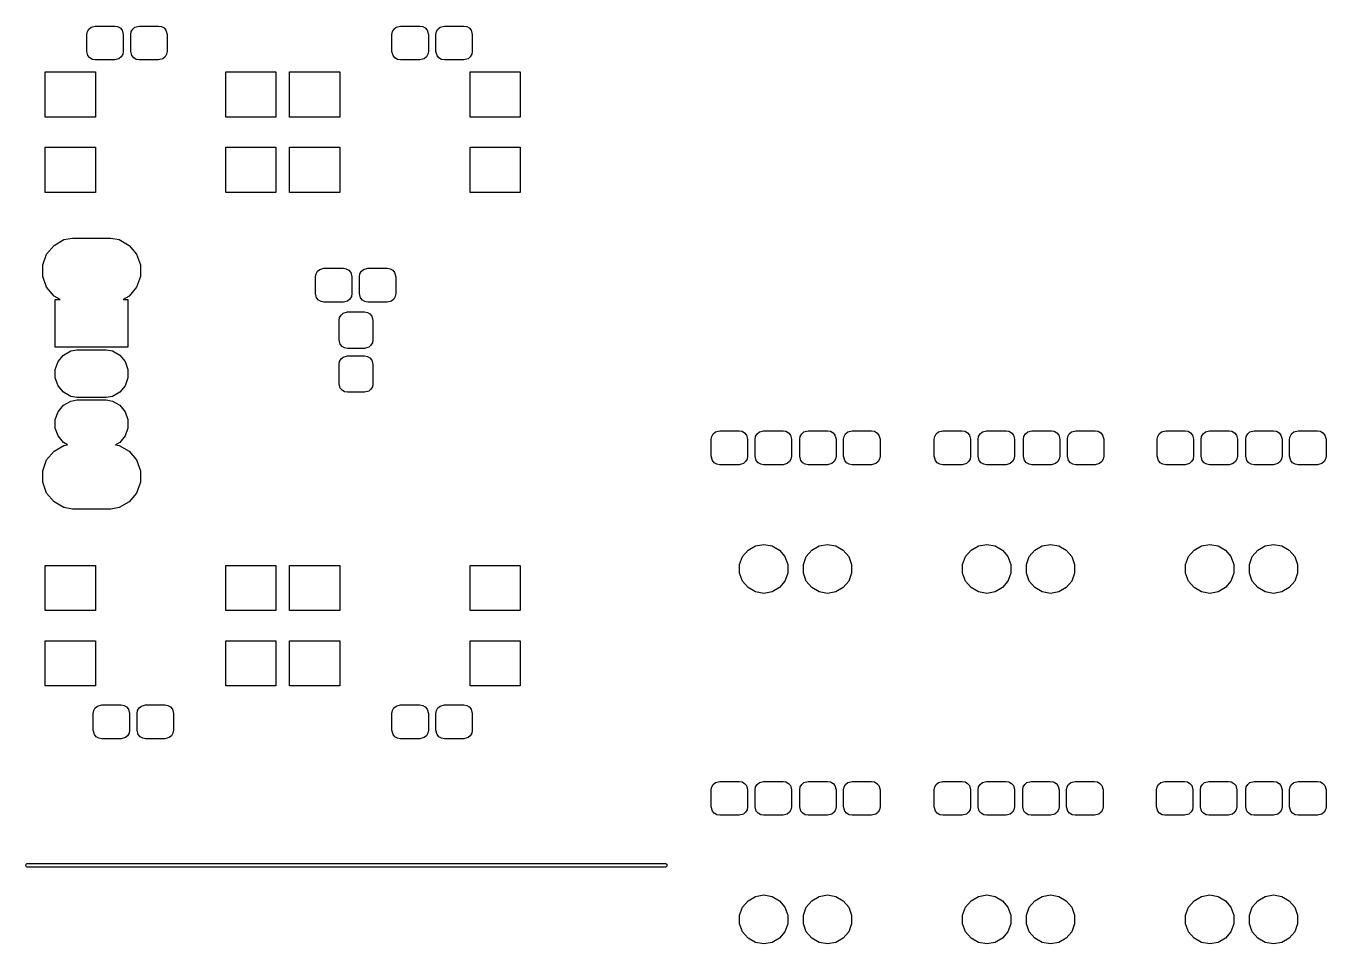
# Model space of a CAD drawing. Extents: x 39 to 162, y -139 to -60.
# Drawn here: x 39.3 to 91.1, y -136.5 to -99.9 of the extents above; entities that cross this region are included whole.
import ezdxf

# ---------------------------------------------------------------- set-up
doc = ezdxf.new("R2010")
doc.units = 0
doc.header["$MEASUREMENT"] = 0
doc.layers.add('BLACK', color=7, linetype='CONTINUOUS')

msp = doc.modelspace()

# ---------------------------------------------------------------- linework, layer by layer
at = {"layer": 'BLACK', "linetype": 'CONTINUOUS'}
for p, q in [((41.8, -100.03), (41.8897, -99.9542)), ((41.8897, -99.9542), (42.0585, -99.909)), ((42.0585, -99.909), (42.8335, -99.909)), ((42.8335, -99.909), (42.9489, -99.9294)), ((42.9489, -99.9294), (43.0504, -99.988)), ((43.0504, -99.988), (43.1258, -100.078)), ((43.55, -100.03), (43.6397, -99.9542)), ((43.6397, -99.9542), (43.8085, -99.909)), ((43.8085, -99.909), (44.5835, -99.909)), ((44.5835, -99.909), (44.6989, -99.9294)), ((44.6989, -99.9294), (44.8004, -99.988)), ((44.8004, -99.988), (44.8758, -100.078)), ((53.964, -100.03), (54.0538, -99.9542)), ((54.0538, -99.9542), (54.2225, -99.909)), ((54.2225, -99.909), (54.9975, -99.909)), ((54.9975, -99.909), (55.1129, -99.9294)), ((55.1129, -99.9294), (55.2144, -99.988)), ((55.2144, -99.988), (55.2898, -100.078)), ((55.714, -100.03), (55.8038, -99.9542)), ((55.8038, -99.9542), (55.9725, -99.909)), ((55.9725, -99.909), (56.7475, -99.909)), ((56.7475, -99.909), (56.8629, -99.9294)), ((56.8629, -99.9294), (56.9644, -99.988)), ((56.9644, -99.988), (57.0398, -100.078)), ((41.721, -100.246), (41.7414, -100.131)), ((41.721, -100.921), (41.721, -100.246)), ((41.7414, -100.131), (41.8, -100.03)), ((43.1258, -100.078), (43.171, -100.246)), ((43.171, -100.246), (43.171, -100.921)), ((43.471, -100.246), (43.4914, -100.131)), ((43.471, -100.921), (43.471, -100.246)), ((43.4914, -100.131), (43.55, -100.03)), ((44.8758, -100.078), (44.921, -100.246)), ((44.921, -100.246), (44.921, -100.921)), ((53.885, -100.246), (53.9054, -100.131)), ((53.885, -100.921), (53.885, -100.246)), ((53.9054, -100.131), (53.964, -100.03)), ((55.2898, -100.078), (55.335, -100.246)), ((55.335, -100.246), (55.335, -100.921)), ((55.635, -100.246), (55.6554, -100.131)), ((55.635, -100.921), (55.635, -100.246)), ((55.6554, -100.131), (55.714, -100.03)), ((57.0398, -100.078), (57.085, -100.246)), ((57.085, -100.246), (57.085, -100.921)), ((41.7662, -101.09), (41.721, -100.921)), ((43.1506, -101.037), (43.092, -101.138)), ((43.171, -100.921), (43.1506, -101.037)), ((43.5162, -101.09), (43.471, -100.921)), ((44.9006, -101.037), (44.842, -101.138)), ((44.921, -100.921), (44.9006, -101.037)), ((53.9302, -101.09), (53.885, -100.921)), ((55.3146, -101.037), (55.256, -101.138)), ((55.335, -100.921), (55.3146, -101.037)), ((55.6802, -101.09), (55.635, -100.921)), ((57.0646, -101.037), (57.006, -101.138)), ((57.085, -100.921), (57.0646, -101.037)), ((41.8416, -101.18), (41.7662, -101.09)), ((41.9431, -101.239), (41.8416, -101.18)), ((42.0585, -101.259), (41.9431, -101.239)), ((42.8335, -101.259), (42.0585, -101.259)), ((43.0022, -101.214), (42.8335, -101.259)), ((43.092, -101.138), (43.0022, -101.214)), ((43.5916, -101.18), (43.5162, -101.09)), ((43.6931, -101.239), (43.5916, -101.18)), ((43.8085, -101.259), (43.6931, -101.239)), ((44.5835, -101.259), (43.8085, -101.259)), ((44.7522, -101.214), (44.5835, -101.259)), ((44.842, -101.138), (44.7522, -101.214)), ((54.0056, -101.18), (53.9302, -101.09)), ((54.1071, -101.239), (54.0056, -101.18)), ((54.2225, -101.259), (54.1071, -101.239)), ((54.9975, -101.259), (54.2225, -101.259)), ((55.1662, -101.214), (54.9975, -101.259)), ((55.256, -101.138), (55.1662, -101.214)), ((55.7556, -101.18), (55.6802, -101.09)), ((55.8571, -101.239), (55.7556, -101.18)), ((55.9725, -101.259), (55.8571, -101.239)), ((56.7475, -101.259), (55.9725, -101.259)), ((56.9162, -101.214), (56.7475, -101.259)), ((57.006, -101.138), (56.9162, -101.214)), ((40.06, -103.54), (40.06, -101.74)), ((40.06, -101.74), (42.06, -101.74)), ((42.06, -101.74), (42.06, -103.54)), ((47.26, -103.54), (47.26, -101.74)), ((47.26, -101.74), (49.26, -101.74)), ((49.26, -101.74), (49.26, -103.54)), ((49.8, -103.54), (49.8, -101.74)), ((49.8, -101.74), (51.8, -101.74)), ((51.8, -101.74), (51.8, -103.54)), ((57, -103.54), (57, -101.74)), ((57, -101.74), (59, -101.74)), ((59, -101.74), (59, -103.54)), ((42.06, -103.54), (40.06, -103.54)), ((49.26, -103.54), (47.26, -103.54)), ((51.8, -103.54), (49.8, -103.54)), ((59, -103.54), (57, -103.54)), ((40.06, -106.54), (40.06, -104.74)), ((40.06, -104.74), (42.06, -104.74)), ((42.06, -104.74), (42.06, -106.54)), ((47.26, -106.54), (47.26, -104.74)), ((47.26, -104.74), (49.26, -104.74)), ((49.26, -104.74), (49.26, -106.54)), ((49.8, -106.54), (49.8, -104.74)), ((49.8, -104.74), (51.8, -104.74)), ((51.8, -104.74), (51.8, -106.54)), ((57, -106.54), (57, -104.74)), ((57, -104.74), (59, -104.74)), ((59, -104.74), (59, -106.54)), ((42.06, -106.54), (40.06, -106.54)), ((49.26, -106.54), (47.26, -106.54)), ((51.8, -106.54), (49.8, -106.54)), ((59, -106.54), (57, -106.54)), ((40.1168, -109), (40.4115, -108.649)), ((40.4115, -108.649), (40.8085, -108.42)), ((40.8085, -108.42), (41.1463, -108.36)), ((41.1463, -108.36), (42.6737, -108.36)), ((42.6737, -108.36), (43.0115, -108.42)), ((43.0115, -108.42), (43.4085, -108.649)), ((43.4085, -108.649), (43.7032, -109)), ((39.96, -109.431), (40.1168, -109)), ((43.7032, -109), (43.86, -109.431)), ((39.96, -109.889), (39.96, -109.431)), ((43.86, -109.431), (43.86, -109.889)), ((50.837, -109.898), (50.8574, -109.783)), ((50.8574, -109.783), (50.916, -109.682)), ((50.916, -109.682), (51.0057, -109.606)), ((51.0057, -109.606), (51.1745, -109.561)), ((51.1745, -109.561), (51.9495, -109.561)), ((51.9495, -109.561), (52.0649, -109.581)), ((52.0649, -109.581), (52.1664, -109.64)), ((52.1664, -109.64), (52.2418, -109.73)), ((52.2418, -109.73), (52.287, -109.898)), ((52.587, -109.898), (52.6074, -109.783)), ((52.6074, -109.783), (52.666, -109.682)), ((52.666, -109.682), (52.7557, -109.606)), ((52.7557, -109.606), (52.9245, -109.561)), ((52.9245, -109.561), (53.6995, -109.561)), ((53.6995, -109.561), (53.8149, -109.581)), ((53.8149, -109.581), (53.9164, -109.64)), ((53.9164, -109.64), (53.9918, -109.73)), ((53.9918, -109.73), (54.037, -109.898)), ((40.1168, -110.32), (39.96, -109.889)), ((40.4115, -110.671), (40.1168, -110.32)), ((43.7032, -110.32), (43.4085, -110.671)), ((43.86, -109.889), (43.7032, -110.32)), ((50.837, -110.573), (50.837, -109.898)), ((52.287, -109.898), (52.287, -110.573)), ((52.587, -110.573), (52.587, -109.898)), ((54.037, -109.898), (54.037, -110.573)), ((40.6519, -110.81), (40.4115, -110.671)), ((40.46, -112.71), (40.46, -110.81)), ((40.46, -110.81), (40.6519, -110.81)), ((43.4085, -110.671), (43.1681, -110.81)), ((43.1681, -110.81), (43.36, -110.81)), ((43.36, -110.81), (43.36, -112.71)), ((50.8822, -110.742), (50.837, -110.573)), ((50.9576, -110.832), (50.8822, -110.742)), ((51.0591, -110.891), (50.9576, -110.832)), ((51.1745, -110.911), (51.0591, -110.891)), ((52.1182, -110.866), (51.9495, -110.911)), ((52.208, -110.79), (52.1182, -110.866)), ((52.2666, -110.689), (52.208, -110.79)), ((52.287, -110.573), (52.2666, -110.689)), ((52.6322, -110.742), (52.587, -110.573)), ((52.7076, -110.832), (52.6322, -110.742)), ((52.8091, -110.891), (52.7076, -110.832)), ((52.9245, -110.911), (52.8091, -110.891)), ((53.8682, -110.866), (53.6995, -110.911)), ((53.958, -110.79), (53.8682, -110.866)), ((54.0166, -110.689), (53.958, -110.79)), ((54.037, -110.573), (54.0166, -110.689)), ((51.9495, -110.911), (51.1745, -110.911)), ((51.7964, -111.525), (51.855, -111.424)), ((51.855, -111.424), (51.9447, -111.348)), ((51.9447, -111.348), (52.1135, -111.303)), ((52.1135, -111.303), (52.7885, -111.303)), ((52.7885, -111.303), (52.9039, -111.323)), ((52.9039, -111.323), (53.0054, -111.382)), ((53.6995, -110.911), (52.9245, -110.911)), ((53.0054, -111.382), (53.0808, -111.472)), ((51.776, -111.64), (51.7964, -111.525)), ((51.776, -112.415), (51.776, -111.64)), ((53.0808, -111.472), (53.126, -111.64)), ((53.126, -111.64), (53.126, -112.415)), ((51.8212, -112.584), (51.776, -112.415)), ((53.126, -112.415), (53.1056, -112.531)), ((43.36, -112.71), (40.46, -112.71)), ((40.7899, -113.021), (41.0801, -112.854)), ((41.0801, -112.854), (41.3269, -112.81)), ((41.3269, -112.81), (42.4931, -112.81)), ((42.4931, -112.81), (42.7399, -112.854)), ((42.7399, -112.854), (43.0301, -113.021)), ((51.8966, -112.674), (51.8212, -112.584)), ((51.9981, -112.733), (51.8966, -112.674)), ((52.1135, -112.753), (51.9981, -112.733)), ((52.7885, -112.753), (52.1135, -112.753)), ((52.9572, -112.708), (52.7885, -112.753)), ((53.047, -112.632), (52.9572, -112.708)), ((53.1056, -112.531), (53.047, -112.632)), ((40.46, -113.592), (40.5746, -113.278)), ((40.5746, -113.278), (40.7899, -113.021)), ((43.0301, -113.021), (43.2454, -113.278)), ((43.2454, -113.278), (43.36, -113.592)), ((51.776, -113.39), (51.7964, -113.275)), ((51.776, -114.165), (51.776, -113.39)), ((51.7964, -113.275), (51.855, -113.174)), ((51.855, -113.174), (51.9447, -113.098)), ((51.9447, -113.098), (52.1135, -113.053)), ((52.1135, -113.053), (52.7885, -113.053)), ((52.7885, -113.053), (52.9039, -113.073)), ((52.9039, -113.073), (53.0054, -113.132)), ((53.0054, -113.132), (53.0808, -113.222)), ((53.0808, -113.222), (53.126, -113.39)), ((53.126, -113.39), (53.126, -114.165)), ((40.46, -113.928), (40.46, -113.592)), ((40.5746, -114.242), (40.46, -113.928)), ((43.36, -113.928), (43.2454, -114.242)), ((43.36, -113.592), (43.36, -113.928)), ((40.7899, -114.499), (40.5746, -114.242)), ((41.0801, -114.666), (40.7899, -114.499)), ((43.0301, -114.499), (42.7399, -114.666)), ((43.2454, -114.242), (43.0301, -114.499)), ((51.8212, -114.334), (51.776, -114.165)), ((51.8966, -114.424), (51.8212, -114.334)), ((51.9981, -114.483), (51.8966, -114.424)), ((52.1135, -114.503), (51.9981, -114.483)), ((52.7885, -114.503), (52.1135, -114.503)), ((52.9572, -114.458), (52.7885, -114.503)), ((53.047, -114.382), (52.9572, -114.458)), ((53.1056, -114.281), (53.047, -114.382)), ((53.126, -114.165), (53.1056, -114.281)), ((40.5746, -115.278), (40.7899, -115.021)), ((40.7899, -115.021), (41.0801, -114.854)), ((41.3269, -114.71), (41.0801, -114.666)), ((41.0801, -114.854), (41.3269, -114.81)), ((42.4931, -114.71), (41.3269, -114.71)), ((41.3269, -114.81), (42.4931, -114.81)), ((42.7399, -114.666), (42.4931, -114.71)), ((42.4931, -114.81), (42.7399, -114.854)), ((42.7399, -114.854), (43.0301, -115.021)), ((43.0301, -115.021), (43.2454, -115.278)), ((40.46, -115.592), (40.5746, -115.278)), ((43.2454, -115.278), (43.36, -115.592)), ((40.46, -115.928), (40.46, -115.592)), ((40.5746, -116.242), (40.46, -115.928)), ((43.36, -115.928), (43.2454, -116.242)), ((43.36, -115.592), (43.36, -115.928)), ((66.692, -116.159), (66.7818, -116.083)), ((66.7818, -116.083), (66.9505, -116.038)), ((66.9505, -116.038), (67.7255, -116.038)), ((67.7255, -116.038), (67.8409, -116.058)), ((67.8409, -116.058), (67.9424, -116.117)), ((68.442, -116.159), (68.5318, -116.083)), ((68.5318, -116.083), (68.7005, -116.038)), ((68.7005, -116.038), (69.4755, -116.038)), ((69.4755, -116.038), (69.5909, -116.058)), ((69.5909, -116.058), (69.6924, -116.117)), ((70.22, -116.159), (70.3097, -116.083)), ((70.3097, -116.083), (70.4785, -116.038)), ((70.4785, -116.038), (71.2535, -116.038)), ((71.2535, -116.038), (71.3689, -116.058)), ((71.3689, -116.058), (71.4704, -116.117)), ((71.97, -116.159), (72.0597, -116.083)), ((72.0597, -116.083), (72.2285, -116.038)), ((72.2285, -116.038), (73.0035, -116.038)), ((73.0035, -116.038), (73.1189, -116.058)), ((73.1189, -116.058), (73.2204, -116.117)), ((75.582, -116.159), (75.6718, -116.083)), ((75.6718, -116.083), (75.8405, -116.038)), ((75.8405, -116.038), (76.6155, -116.038)), ((76.6155, -116.038), (76.7309, -116.058)), ((76.7309, -116.058), (76.8324, -116.117)), ((77.332, -116.159), (77.4218, -116.083)), ((77.4218, -116.083), (77.5905, -116.038)), ((77.5905, -116.038), (78.3655, -116.038)), ((78.3655, -116.038), (78.4809, -116.058)), ((78.4809, -116.058), (78.5824, -116.117)), ((79.138, -116.159), (79.2278, -116.083)), ((79.2278, -116.083), (79.3965, -116.038)), ((79.3965, -116.038), (80.1715, -116.038)), ((80.1715, -116.038), (80.2869, -116.058)), ((80.2869, -116.058), (80.3884, -116.117)), ((80.888, -116.159), (80.9778, -116.083)), ((80.9778, -116.083), (81.1465, -116.038)), ((81.1465, -116.038), (81.9215, -116.038)), ((81.9215, -116.038), (82.0369, -116.058)), ((82.0369, -116.058), (82.1384, -116.117)), ((84.472, -116.159), (84.5617, -116.083)), ((84.5617, -116.083), (84.7305, -116.038)), ((84.7305, -116.038), (85.5055, -116.038)), ((85.5055, -116.038), (85.6209, -116.058)), ((85.6209, -116.058), (85.7224, -116.117)), ((86.222, -116.159), (86.3117, -116.083)), ((86.3117, -116.083), (86.4805, -116.038)), ((86.4805, -116.038), (87.2555, -116.038)), ((87.2555, -116.038), (87.3709, -116.058)), ((87.3709, -116.058), (87.4724, -116.117)), ((88, -116.159), (88.0897, -116.083)), ((88.0897, -116.083), (88.2585, -116.038)), ((88.2585, -116.038), (89.0335, -116.038)), ((89.0335, -116.038), (89.1489, -116.058)), ((89.1489, -116.058), (89.2504, -116.117)), ((89.75, -116.159), (89.8397, -116.083)), ((89.8397, -116.083), (90.0085, -116.038)), ((90.0085, -116.038), (90.7835, -116.038)), ((90.7835, -116.038), (90.8989, -116.058)), ((90.8989, -116.058), (91.0004, -116.117)), ((40.7899, -116.499), (40.5746, -116.242)), ((40.9543, -116.594), (40.7899, -116.499)), ((40.8085, -116.62), (40.9543, -116.594)), ((43.0301, -116.499), (42.8657, -116.594)), ((42.8657, -116.594), (43.0115, -116.62)), ((43.2454, -116.242), (43.0301, -116.499)), ((66.613, -116.375), (66.6334, -116.26)), ((66.613, -117.05), (66.613, -116.375)), ((66.6334, -116.26), (66.692, -116.159)), ((67.9424, -116.117), (68.0178, -116.207)), ((68.0178, -116.207), (68.063, -116.375)), ((68.063, -116.375), (68.063, -117.05)), ((68.363, -116.375), (68.3834, -116.26)), ((68.363, -117.05), (68.363, -116.375)), ((68.3834, -116.26), (68.442, -116.159)), ((69.6924, -116.117), (69.7678, -116.207)), ((69.7678, -116.207), (69.813, -116.375)), ((69.813, -116.375), (69.813, -117.05)), ((70.141, -116.375), (70.1614, -116.26)), ((70.141, -117.05), (70.141, -116.375)), ((70.1614, -116.26), (70.22, -116.159)), ((71.4704, -116.117), (71.5458, -116.207)), ((71.5458, -116.207), (71.591, -116.375)), ((71.591, -116.375), (71.591, -117.05)), ((71.891, -116.375), (71.9114, -116.26)), ((71.891, -117.05), (71.891, -116.375)), ((71.9114, -116.26), (71.97, -116.159)), ((73.2204, -116.117), (73.2958, -116.207)), ((73.2958, -116.207), (73.341, -116.375)), ((73.341, -116.375), (73.341, -117.05)), ((75.503, -116.375), (75.5234, -116.26)), ((75.503, -117.05), (75.503, -116.375)), ((75.5234, -116.26), (75.582, -116.159)), ((76.8324, -116.117), (76.9078, -116.207)), ((76.9078, -116.207), (76.953, -116.375)), ((76.953, -116.375), (76.953, -117.05)), ((77.253, -116.375), (77.2734, -116.26)), ((77.253, -117.05), (77.253, -116.375)), ((77.2734, -116.26), (77.332, -116.159)), ((78.5824, -116.117), (78.6578, -116.207)), ((78.6578, -116.207), (78.703, -116.375)), ((78.703, -116.375), (78.703, -117.05)), ((79.059, -116.375), (79.0794, -116.26)), ((79.059, -117.05), (79.059, -116.375)), ((79.0794, -116.26), (79.138, -116.159)), ((80.3884, -116.117), (80.4638, -116.207)), ((80.4638, -116.207), (80.509, -116.375)), ((80.509, -116.375), (80.509, -117.05)), ((80.809, -116.375), (80.8294, -116.26)), ((80.809, -117.05), (80.809, -116.375)), ((80.8294, -116.26), (80.888, -116.159)), ((82.1384, -116.117), (82.2138, -116.207)), ((82.2138, -116.207), (82.259, -116.375)), ((82.259, -116.375), (82.259, -117.05)), ((84.393, -116.375), (84.4134, -116.26)), ((84.393, -117.05), (84.393, -116.375)), ((84.4134, -116.26), (84.472, -116.159)), ((85.7224, -116.117), (85.7978, -116.207)), ((85.7978, -116.207), (85.843, -116.375)), ((85.843, -116.375), (85.843, -117.05)), ((86.143, -116.375), (86.1634, -116.26)), ((86.143, -117.05), (86.143, -116.375)), ((86.1634, -116.26), (86.222, -116.159)), ((87.4724, -116.117), (87.5478, -116.207)), ((87.5478, -116.207), (87.593, -116.375)), ((87.593, -116.375), (87.593, -117.05)), ((87.921, -116.375), (87.9414, -116.26)), ((87.921, -117.05), (87.921, -116.375)), ((87.9414, -116.26), (88, -116.159)), ((89.2504, -116.117), (89.3258, -116.207)), ((89.3258, -116.207), (89.371, -116.375)), ((89.371, -116.375), (89.371, -117.05)), ((89.671, -116.375), (89.6914, -116.26)), ((89.671, -117.05), (89.671, -116.375)), ((89.6914, -116.26), (89.75, -116.159)), ((91.0004, -116.117), (91.0758, -116.207)), ((91.0758, -116.207), (91.121, -116.375)), ((91.121, -116.375), (91.121, -117.05)), ((40.1168, -117.2), (40.4115, -116.849)), ((40.4115, -116.849), (40.8085, -116.62)), ((43.0115, -116.62), (43.4085, -116.849)), ((43.4085, -116.849), (43.7032, -117.2)), ((66.6582, -117.219), (66.613, -117.05)), ((68.063, -117.05), (68.0426, -117.166)), ((68.4082, -117.219), (68.363, -117.05)), ((69.813, -117.05), (69.7926, -117.166)), ((70.1862, -117.219), (70.141, -117.05)), ((71.591, -117.05), (71.5706, -117.166)), ((71.9362, -117.219), (71.891, -117.05)), ((73.341, -117.05), (73.3206, -117.166)), ((75.5482, -117.219), (75.503, -117.05)), ((76.953, -117.05), (76.9326, -117.166)), ((77.2982, -117.219), (77.253, -117.05)), ((78.703, -117.05), (78.6826, -117.166)), ((79.1042, -117.219), (79.059, -117.05)), ((80.509, -117.05), (80.4886, -117.166)), ((80.8542, -117.219), (80.809, -117.05)), ((82.259, -117.05), (82.2386, -117.166)), ((84.4382, -117.219), (84.393, -117.05)), ((85.843, -117.05), (85.8226, -117.166)), ((86.1882, -117.219), (86.143, -117.05)), ((87.593, -117.05), (87.5726, -117.166)), ((87.9662, -117.219), (87.921, -117.05)), ((89.371, -117.05), (89.3506, -117.166)), ((89.7162, -117.219), (89.671, -117.05)), ((91.121, -117.05), (91.1006, -117.166)), ((39.96, -117.631), (40.1168, -117.2)), ((39.96, -118.089), (39.96, -117.631)), ((43.7032, -117.2), (43.86, -117.631)), ((43.86, -117.631), (43.86, -118.089)), ((66.7336, -117.309), (66.6582, -117.219)), ((66.8351, -117.368), (66.7336, -117.309)), ((66.9505, -117.388), (66.8351, -117.368)), ((67.7255, -117.388), (66.9505, -117.388)), ((67.8942, -117.343), (67.7255, -117.388)), ((67.984, -117.267), (67.8942, -117.343)), ((68.0426, -117.166), (67.984, -117.267)), ((68.4836, -117.309), (68.4082, -117.219)), ((68.5851, -117.368), (68.4836, -117.309)), ((68.7005, -117.388), (68.5851, -117.368)), ((69.4755, -117.388), (68.7005, -117.388)), ((69.6442, -117.343), (69.4755, -117.388)), ((69.734, -117.267), (69.6442, -117.343)), ((69.7926, -117.166), (69.734, -117.267)), ((70.2616, -117.309), (70.1862, -117.219)), ((70.3631, -117.368), (70.2616, -117.309)), ((70.4785, -117.388), (70.3631, -117.368)), ((71.2535, -117.388), (70.4785, -117.388)), ((71.4222, -117.343), (71.2535, -117.388)), ((71.512, -117.267), (71.4222, -117.343)), ((71.5706, -117.166), (71.512, -117.267)), ((72.0116, -117.309), (71.9362, -117.219)), ((72.1131, -117.368), (72.0116, -117.309)), ((72.2285, -117.388), (72.1131, -117.368)), ((73.0035, -117.388), (72.2285, -117.388)), ((73.1722, -117.343), (73.0035, -117.388)), ((73.262, -117.267), (73.1722, -117.343)), ((73.3206, -117.166), (73.262, -117.267)), ((75.6236, -117.309), (75.5482, -117.219)), ((75.7251, -117.368), (75.6236, -117.309)), ((75.8405, -117.388), (75.7251, -117.368)), ((76.6155, -117.388), (75.8405, -117.388)), ((76.7843, -117.343), (76.6155, -117.388)), ((76.874, -117.267), (76.7843, -117.343)), ((76.9326, -117.166), (76.874, -117.267)), ((77.3736, -117.309), (77.2982, -117.219)), ((77.4751, -117.368), (77.3736, -117.309)), ((77.5905, -117.388), (77.4751, -117.368)), ((78.3655, -117.388), (77.5905, -117.388)), ((78.5343, -117.343), (78.3655, -117.388)), ((78.624, -117.267), (78.5343, -117.343)), ((78.6826, -117.166), (78.624, -117.267)), ((79.1796, -117.309), (79.1042, -117.219)), ((79.2811, -117.368), (79.1796, -117.309)), ((79.3965, -117.388), (79.2811, -117.368)), ((80.1715, -117.388), (79.3965, -117.388)), ((80.3402, -117.343), (80.1715, -117.388)), ((80.43, -117.267), (80.3402, -117.343)), ((80.4886, -117.166), (80.43, -117.267)), ((80.9296, -117.309), (80.8542, -117.219)), ((81.0311, -117.368), (80.9296, -117.309)), ((81.1465, -117.388), (81.0311, -117.368)), ((81.9215, -117.388), (81.1465, -117.388)), ((82.0902, -117.343), (81.9215, -117.388)), ((82.18, -117.267), (82.0902, -117.343)), ((82.2386, -117.166), (82.18, -117.267)), ((84.5136, -117.309), (84.4382, -117.219)), ((84.6151, -117.368), (84.5136, -117.309)), ((84.7305, -117.388), (84.6151, -117.368)), ((85.5055, -117.388), (84.7305, -117.388)), ((85.6743, -117.343), (85.5055, -117.388)), ((85.764, -117.267), (85.6743, -117.343)), ((85.8226, -117.166), (85.764, -117.267)), ((86.2636, -117.309), (86.1882, -117.219)), ((86.3651, -117.368), (86.2636, -117.309)), ((86.4805, -117.388), (86.3651, -117.368)), ((87.2555, -117.388), (86.4805, -117.388)), ((87.4243, -117.343), (87.2555, -117.388)), ((87.514, -117.267), (87.4243, -117.343)), ((87.5726, -117.166), (87.514, -117.267)), ((88.0416, -117.309), (87.9662, -117.219)), ((88.1431, -117.368), (88.0416, -117.309)), ((88.2585, -117.388), (88.1431, -117.368)), ((89.0335, -117.388), (88.2585, -117.388)), ((89.2022, -117.343), (89.0335, -117.388)), ((89.292, -117.267), (89.2022, -117.343)), ((89.3506, -117.166), (89.292, -117.267)), ((89.7916, -117.309), (89.7162, -117.219)), ((89.8931, -117.368), (89.7916, -117.309)), ((90.0085, -117.388), (89.8931, -117.368)), ((90.7835, -117.388), (90.0085, -117.388)), ((90.9522, -117.343), (90.7835, -117.388)), ((91.042, -117.267), (90.9522, -117.343)), ((91.1006, -117.166), (91.042, -117.267)), ((40.1168, -118.52), (39.96, -118.089)), ((43.86, -118.089), (43.7032, -118.52)), ((40.4115, -118.871), (40.1168, -118.52)), ((43.7032, -118.52), (43.4085, -118.871)), ((40.8085, -119.1), (40.4115, -118.871)), ((41.1463, -119.16), (40.8085, -119.1)), ((42.6737, -119.16), (41.1463, -119.16)), ((43.0115, -119.1), (42.6737, -119.16)), ((43.4085, -118.871), (43.0115, -119.1)), ((68.0791, -120.791), (68.3729, -120.621)), ((68.3729, -120.621), (68.707, -120.562)), ((68.707, -120.562), (69.0411, -120.621)), ((69.0411, -120.621), (69.3349, -120.791)), ((70.6191, -120.791), (70.9129, -120.621)), ((70.9129, -120.621), (71.247, -120.562)), ((71.247, -120.562), (71.5811, -120.621)), ((71.5811, -120.621), (71.8749, -120.791)), ((76.9691, -120.791), (77.2629, -120.621)), ((77.2629, -120.621), (77.597, -120.562)), ((77.597, -120.562), (77.9311, -120.621)), ((77.9311, -120.621), (78.2249, -120.791)), ((79.5091, -120.791), (79.8029, -120.621)), ((79.8029, -120.621), (80.137, -120.562)), ((80.137, -120.562), (80.4711, -120.621)), ((80.4711, -120.621), (80.7649, -120.791)), ((85.8591, -120.791), (86.1529, -120.621)), ((86.1529, -120.621), (86.487, -120.562)), ((86.487, -120.562), (86.8211, -120.621)), ((86.8211, -120.621), (87.1149, -120.791)), ((88.3991, -120.791), (88.6929, -120.621)), ((88.6929, -120.621), (89.027, -120.562)), ((89.027, -120.562), (89.3611, -120.621)), ((89.3611, -120.621), (89.6549, -120.791)), ((67.745, -121.369), (67.861, -121.051)), ((67.861, -121.051), (68.0791, -120.791)), ((69.3349, -120.791), (69.553, -121.051)), ((69.553, -121.051), (69.669, -121.369)), ((70.285, -121.369), (70.401, -121.051)), ((70.401, -121.051), (70.6191, -120.791)), ((71.8749, -120.791), (72.093, -121.051)), ((72.093, -121.051), (72.209, -121.369)), ((76.635, -121.369), (76.751, -121.051)), ((76.751, -121.051), (76.9691, -120.791)), ((78.2249, -120.791), (78.443, -121.051)), ((78.443, -121.051), (78.559, -121.369)), ((79.175, -121.369), (79.291, -121.051)), ((79.291, -121.051), (79.5091, -120.791)), ((80.7649, -120.791), (80.983, -121.051)), ((80.983, -121.051), (81.099, -121.369)), ((85.525, -121.369), (85.641, -121.051)), ((85.641, -121.051), (85.8591, -120.791)), ((87.1149, -120.791), (87.333, -121.051)), ((87.333, -121.051), (87.449, -121.369)), ((88.065, -121.369), (88.181, -121.051)), ((88.181, -121.051), (88.3991, -120.791)), ((89.6549, -120.791), (89.873, -121.051)), ((89.873, -121.051), (89.989, -121.369)), ((40.06, -123.201), (40.06, -121.401)), ((40.06, -121.401), (42.06, -121.401)), ((42.06, -121.401), (42.06, -123.201)), ((47.26, -123.201), (47.26, -121.401)), ((47.26, -121.401), (49.26, -121.401)), ((49.26, -121.401), (49.26, -123.201)), ((49.8, -123.201), (49.8, -121.401)), ((49.8, -121.401), (51.8, -121.401)), ((51.8, -121.401), (51.8, -123.201)), ((57, -123.201), (57, -121.401)), ((57, -121.401), (59, -121.401)), ((59, -121.401), (59, -123.201)), ((67.745, -121.709), (67.745, -121.369)), ((67.861, -122.027), (67.745, -121.709)), ((69.669, -121.709), (69.553, -122.027)), ((69.669, -121.369), (69.669, -121.709)), ((70.285, -121.709), (70.285, -121.369)), ((70.401, -122.027), (70.285, -121.709)), ((72.209, -121.709), (72.093, -122.027)), ((72.209, -121.369), (72.209, -121.709)), ((76.635, -121.709), (76.635, -121.369)), ((76.751, -122.027), (76.635, -121.709)), ((78.559, -121.709), (78.443, -122.027)), ((78.559, -121.369), (78.559, -121.709)), ((79.175, -121.709), (79.175, -121.369)), ((79.291, -122.027), (79.175, -121.709)), ((81.099, -121.709), (80.983, -122.027)), ((81.099, -121.369), (81.099, -121.709)), ((85.525, -121.709), (85.525, -121.369)), ((85.641, -122.027), (85.525, -121.709)), ((87.449, -121.709), (87.333, -122.027)), ((87.449, -121.369), (87.449, -121.709)), ((88.065, -121.709), (88.065, -121.369)), ((88.181, -122.027), (88.065, -121.709)), ((89.989, -121.709), (89.873, -122.027)), ((89.989, -121.369), (89.989, -121.709)), ((68.0791, -122.287), (67.861, -122.027)), ((68.3729, -122.457), (68.0791, -122.287)), ((69.3349, -122.287), (69.0411, -122.457)), ((69.553, -122.027), (69.3349, -122.287)), ((70.6191, -122.287), (70.401, -122.027)), ((70.9129, -122.457), (70.6191, -122.287)), ((71.8749, -122.287), (71.5811, -122.457)), ((72.093, -122.027), (71.8749, -122.287)), ((76.9691, -122.287), (76.751, -122.027)), ((77.2629, -122.457), (76.9691, -122.287)), ((78.2249, -122.287), (77.9311, -122.457)), ((78.443, -122.027), (78.2249, -122.287)), ((79.5091, -122.287), (79.291, -122.027)), ((79.8029, -122.457), (79.5091, -122.287)), ((80.7649, -122.287), (80.4711, -122.457)), ((80.983, -122.027), (80.7649, -122.287)), ((85.8591, -122.287), (85.641, -122.027)), ((86.1529, -122.457), (85.8591, -122.287)), ((87.1149, -122.287), (86.8211, -122.457)), ((87.333, -122.027), (87.1149, -122.287)), ((88.3991, -122.287), (88.181, -122.027)), ((88.6929, -122.457), (88.3991, -122.287)), ((89.6549, -122.287), (89.3611, -122.457)), ((89.873, -122.027), (89.6549, -122.287)), ((68.707, -122.516), (68.3729, -122.457)), ((69.0411, -122.457), (68.707, -122.516)), ((71.247, -122.516), (70.9129, -122.457)), ((71.5811, -122.457), (71.247, -122.516)), ((77.597, -122.516), (77.2629, -122.457)), ((77.9311, -122.457), (77.597, -122.516)), ((80.137, -122.516), (79.8029, -122.457)), ((80.4711, -122.457), (80.137, -122.516)), ((86.487, -122.516), (86.1529, -122.457)), ((86.8211, -122.457), (86.487, -122.516)), ((89.027, -122.516), (88.6929, -122.457)), ((89.3611, -122.457), (89.027, -122.516)), ((42.06, -123.201), (40.06, -123.201)), ((49.26, -123.201), (47.26, -123.201)), ((51.8, -123.201), (49.8, -123.201)), ((59, -123.201), (57, -123.201)), ((40.06, -126.201), (40.06, -124.401)), ((40.06, -124.401), (42.06, -124.401)), ((42.06, -124.401), (42.06, -126.201)), ((47.26, -126.201), (47.26, -124.401)), ((47.26, -124.401), (49.26, -124.401)), ((49.26, -124.401), (49.26, -126.201)), ((49.8, -126.201), (49.8, -124.401)), ((49.8, -124.401), (51.8, -124.401)), ((51.8, -124.401), (51.8, -126.201)), ((57, -126.201), (57, -124.401)), ((57, -124.401), (59, -124.401)), ((59, -124.401), (59, -126.201)), ((42.06, -126.201), (40.06, -126.201)), ((49.26, -126.201), (47.26, -126.201)), ((51.8, -126.201), (49.8, -126.201)), ((59, -126.201), (57, -126.201)), ((42.1437, -127.005), (42.3125, -126.96)), ((42.3125, -126.96), (43.0875, -126.96)), ((43.0875, -126.96), (43.2029, -126.98)), ((43.8937, -127.005), (44.0625, -126.96)), ((44.0625, -126.96), (44.8375, -126.96)), ((44.8375, -126.96), (44.9529, -126.98)), ((54.0538, -127.005), (54.2225, -126.96)), ((54.2225, -126.96), (54.9975, -126.96)), ((54.9975, -126.96), (55.1129, -126.98)), ((55.8038, -127.005), (55.9725, -126.96)), ((55.9725, -126.96), (56.7475, -126.96)), ((56.7475, -126.96), (56.8629, -126.98)), ((41.975, -127.297), (41.9954, -127.182)), ((41.975, -127.972), (41.975, -127.297)), ((41.9954, -127.182), (42.054, -127.081)), ((42.054, -127.081), (42.1437, -127.005)), ((43.2029, -126.98), (43.3044, -127.039)), ((43.3044, -127.039), (43.3798, -127.129)), ((43.3798, -127.129), (43.425, -127.297)), ((43.425, -127.297), (43.425, -127.972)), ((43.725, -127.297), (43.7454, -127.182)), ((43.725, -127.972), (43.725, -127.297)), ((43.7454, -127.182), (43.804, -127.081)), ((43.804, -127.081), (43.8937, -127.005)), ((44.9529, -126.98), (45.0544, -127.039)), ((45.0544, -127.039), (45.1298, -127.129)), ((45.1298, -127.129), (45.175, -127.297)), ((45.175, -127.297), (45.175, -127.972)), ((53.885, -127.297), (53.9054, -127.182)), ((53.885, -127.972), (53.885, -127.297)), ((53.9054, -127.182), (53.964, -127.081)), ((53.964, -127.081), (54.0538, -127.005)), ((55.1129, -126.98), (55.2144, -127.039)), ((55.2144, -127.039), (55.2898, -127.129)), ((55.2898, -127.129), (55.335, -127.297)), ((55.335, -127.297), (55.335, -127.972)), ((55.635, -127.297), (55.6554, -127.182)), ((55.635, -127.972), (55.635, -127.297)), ((55.6554, -127.182), (55.714, -127.081)), ((55.714, -127.081), (55.8038, -127.005)), ((56.8629, -126.98), (56.9644, -127.039)), ((56.9644, -127.039), (57.0398, -127.129)), ((57.0398, -127.129), (57.085, -127.297)), ((57.085, -127.297), (57.085, -127.972)), ((42.0202, -128.141), (41.975, -127.972)), ((43.425, -127.972), (43.4046, -128.088)), ((43.7702, -128.141), (43.725, -127.972)), ((45.175, -127.972), (45.1546, -128.088)), ((53.9302, -128.141), (53.885, -127.972)), ((55.335, -127.972), (55.3146, -128.088)), ((55.6802, -128.141), (55.635, -127.972)), ((57.085, -127.972), (57.0646, -128.088)), ((42.0956, -128.231), (42.0202, -128.141)), ((42.1971, -128.29), (42.0956, -128.231)), ((42.3125, -128.31), (42.1971, -128.29)), ((43.0875, -128.31), (42.3125, -128.31)), ((43.2563, -128.265), (43.0875, -128.31)), ((43.346, -128.189), (43.2563, -128.265)), ((43.4046, -128.088), (43.346, -128.189)), ((43.8456, -128.231), (43.7702, -128.141)), ((43.9471, -128.29), (43.8456, -128.231)), ((44.0625, -128.31), (43.9471, -128.29)), ((44.8375, -128.31), (44.0625, -128.31)), ((45.0063, -128.265), (44.8375, -128.31)), ((45.096, -128.189), (45.0063, -128.265)), ((45.1546, -128.088), (45.096, -128.189)), ((54.0056, -128.231), (53.9302, -128.141)), ((54.1071, -128.29), (54.0056, -128.231)), ((54.2225, -128.31), (54.1071, -128.29)), ((54.9975, -128.31), (54.2225, -128.31)), ((55.1662, -128.265), (54.9975, -128.31)), ((55.256, -128.189), (55.1662, -128.265)), ((55.3146, -128.088), (55.256, -128.189)), ((55.7556, -128.231), (55.6802, -128.141)), ((55.8571, -128.29), (55.7556, -128.231)), ((55.9725, -128.31), (55.8571, -128.29)), ((56.7475, -128.31), (55.9725, -128.31)), ((56.9162, -128.265), (56.7475, -128.31)), ((57.006, -128.189), (56.9162, -128.265)), ((57.0646, -128.088), (57.006, -128.189)), ((66.692, -130.129), (66.7818, -130.053)), ((66.7818, -130.053), (66.9505, -130.008)), ((66.9505, -130.008), (67.7255, -130.008)), ((67.7255, -130.008), (67.8409, -130.028)), ((67.8409, -130.028), (67.9424, -130.087)), ((68.442, -130.129), (68.5318, -130.053)), ((68.5318, -130.053), (68.7005, -130.008)), ((68.7005, -130.008), (69.4755, -130.008)), ((69.4755, -130.008), (69.5909, -130.028)), ((69.5909, -130.028), (69.6924, -130.087)), ((70.22, -130.129), (70.3097, -130.053)), ((70.3097, -130.053), (70.4785, -130.008)), ((70.4785, -130.008), (71.2535, -130.008)), ((71.2535, -130.008), (71.3689, -130.028)), ((71.3689, -130.028), (71.4704, -130.087)), ((71.97, -130.129), (72.0597, -130.053)), ((72.0597, -130.053), (72.2285, -130.008)), ((72.2285, -130.008), (73.0035, -130.008)), ((73.0035, -130.008), (73.1189, -130.028)), ((73.1189, -130.028), (73.2204, -130.087)), ((75.582, -130.129), (75.6718, -130.053)), ((75.6718, -130.053), (75.8405, -130.008)), ((75.8405, -130.008), (76.6155, -130.008)), ((76.6155, -130.008), (76.7309, -130.028)), ((76.7309, -130.028), (76.8324, -130.087)), ((77.332, -130.129), (77.4218, -130.053)), ((77.4218, -130.053), (77.5905, -130.008)), ((77.5905, -130.008), (78.3655, -130.008)), ((78.3655, -130.008), (78.4809, -130.028)), ((78.4809, -130.028), (78.5824, -130.087)), ((79.11, -130.129), (79.1997, -130.053)), ((79.1997, -130.053), (79.3685, -130.008)), ((79.3685, -130.008), (80.1435, -130.008)), ((80.1435, -130.008), (80.2589, -130.028)), ((80.2589, -130.028), (80.3604, -130.087)), ((80.86, -130.129), (80.9497, -130.053)), ((80.9497, -130.053), (81.1185, -130.008)), ((81.1185, -130.008), (81.8935, -130.008)), ((81.8935, -130.008), (82.0089, -130.028)), ((82.0089, -130.028), (82.1104, -130.087)), ((84.444, -130.129), (84.5337, -130.053)), ((84.5337, -130.053), (84.7025, -130.008)), ((84.7025, -130.008), (85.4775, -130.008)), ((85.4775, -130.008), (85.5929, -130.028)), ((85.5929, -130.028), (85.6944, -130.087)), ((86.194, -130.129), (86.2837, -130.053)), ((86.2837, -130.053), (86.4525, -130.008)), ((86.4525, -130.008), (87.2275, -130.008)), ((87.2275, -130.008), (87.3429, -130.028)), ((87.3429, -130.028), (87.4444, -130.087)), ((88, -130.129), (88.0897, -130.053)), ((88.0897, -130.053), (88.2585, -130.008)), ((88.2585, -130.008), (89.0335, -130.008)), ((89.0335, -130.008), (89.1489, -130.028)), ((89.1489, -130.028), (89.2504, -130.087)), ((89.75, -130.129), (89.8397, -130.053)), ((89.8397, -130.053), (90.0085, -130.008)), ((90.0085, -130.008), (90.7835, -130.008)), ((90.7835, -130.008), (90.8989, -130.028)), ((90.8989, -130.028), (91.0004, -130.087)), ((66.613, -130.345), (66.6334, -130.23)), ((66.613, -131.02), (66.613, -130.345)), ((66.6334, -130.23), (66.692, -130.129)), ((67.9424, -130.087), (68.0178, -130.177)), ((68.0178, -130.177), (68.063, -130.345)), ((68.063, -130.345), (68.063, -131.02)), ((68.363, -130.345), (68.3834, -130.23)), ((68.363, -131.02), (68.363, -130.345)), ((68.3834, -130.23), (68.442, -130.129)), ((69.6924, -130.087), (69.7678, -130.177)), ((69.7678, -130.177), (69.813, -130.345)), ((69.813, -130.345), (69.813, -131.02)), ((70.141, -130.345), (70.1614, -130.23)), ((70.141, -131.02), (70.141, -130.345)), ((70.1614, -130.23), (70.22, -130.129)), ((71.4704, -130.087), (71.5458, -130.177)), ((71.5458, -130.177), (71.591, -130.345)), ((71.591, -130.345), (71.591, -131.02)), ((71.891, -130.345), (71.9114, -130.23)), ((71.891, -131.02), (71.891, -130.345)), ((71.9114, -130.23), (71.97, -130.129)), ((73.2204, -130.087), (73.2958, -130.177)), ((73.2958, -130.177), (73.341, -130.345)), ((73.341, -130.345), (73.341, -131.02)), ((75.503, -130.345), (75.5234, -130.23)), ((75.503, -131.02), (75.503, -130.345)), ((75.5234, -130.23), (75.582, -130.129)), ((76.8324, -130.087), (76.9078, -130.177)), ((76.9078, -130.177), (76.953, -130.345)), ((76.953, -130.345), (76.953, -131.02)), ((77.253, -130.345), (77.2734, -130.23)), ((77.253, -131.02), (77.253, -130.345)), ((77.2734, -130.23), (77.332, -130.129)), ((78.5824, -130.087), (78.6578, -130.177)), ((78.6578, -130.177), (78.703, -130.345)), ((78.703, -130.345), (78.703, -131.02)), ((79.031, -130.345), (79.0514, -130.23)), ((79.031, -131.02), (79.031, -130.345)), ((79.0514, -130.23), (79.11, -130.129)), ((80.3604, -130.087), (80.4358, -130.177)), ((80.4358, -130.177), (80.481, -130.345)), ((80.481, -130.345), (80.481, -131.02)), ((80.781, -130.345), (80.8014, -130.23)), ((80.781, -131.02), (80.781, -130.345)), ((80.8014, -130.23), (80.86, -130.129)), ((82.1104, -130.087), (82.1858, -130.177)), ((82.1858, -130.177), (82.231, -130.345)), ((82.231, -130.345), (82.231, -131.02)), ((84.365, -130.345), (84.3854, -130.23)), ((84.365, -131.02), (84.365, -130.345)), ((84.3854, -130.23), (84.444, -130.129)), ((85.6944, -130.087), (85.7698, -130.177)), ((85.7698, -130.177), (85.815, -130.345)), ((85.815, -130.345), (85.815, -131.02)), ((86.115, -130.345), (86.1354, -130.23)), ((86.115, -131.02), (86.115, -130.345)), ((86.1354, -130.23), (86.194, -130.129)), ((87.4444, -130.087), (87.5198, -130.177)), ((87.5198, -130.177), (87.565, -130.345)), ((87.565, -130.345), (87.565, -131.02)), ((87.921, -130.345), (87.9414, -130.23)), ((87.921, -131.02), (87.921, -130.345)), ((87.9414, -130.23), (88, -130.129)), ((89.2504, -130.087), (89.3258, -130.177)), ((89.3258, -130.177), (89.371, -130.345)), ((89.371, -130.345), (89.371, -131.02)), ((89.671, -130.345), (89.6914, -130.23)), ((89.671, -131.02), (89.671, -130.345)), ((89.6914, -130.23), (89.75, -130.129)), ((91.0004, -130.087), (91.0758, -130.177)), ((91.0758, -130.177), (91.121, -130.345)), ((91.121, -130.345), (91.121, -131.02)), ((66.6582, -131.189), (66.613, -131.02)), ((68.063, -131.02), (68.0426, -131.136)), ((68.4082, -131.189), (68.363, -131.02)), ((69.813, -131.02), (69.7926, -131.136)), ((70.1862, -131.189), (70.141, -131.02)), ((71.591, -131.02), (71.5706, -131.136)), ((71.9362, -131.189), (71.891, -131.02)), ((73.341, -131.02), (73.3206, -131.136)), ((75.5482, -131.189), (75.503, -131.02)), ((76.953, -131.02), (76.9326, -131.136)), ((77.2982, -131.189), (77.253, -131.02)), ((78.703, -131.02), (78.6826, -131.136)), ((79.0762, -131.189), (79.031, -131.02)), ((80.481, -131.02), (80.4606, -131.136)), ((80.8262, -131.189), (80.781, -131.02)), ((82.231, -131.02), (82.2106, -131.136)), ((84.4102, -131.189), (84.365, -131.02)), ((85.815, -131.02), (85.7946, -131.136)), ((86.1602, -131.189), (86.115, -131.02)), ((87.565, -131.02), (87.5446, -131.136)), ((87.9662, -131.189), (87.921, -131.02)), ((89.371, -131.02), (89.3506, -131.136)), ((89.7162, -131.189), (89.671, -131.02)), ((91.121, -131.02), (91.1006, -131.136)), ((66.7336, -131.279), (66.6582, -131.189)), ((66.8351, -131.338), (66.7336, -131.279)), ((66.9505, -131.358), (66.8351, -131.338)), ((67.7255, -131.358), (66.9505, -131.358)), ((67.8942, -131.313), (67.7255, -131.358)), ((67.984, -131.237), (67.8942, -131.313)), ((68.0426, -131.136), (67.984, -131.237)), ((68.4836, -131.279), (68.4082, -131.189)), ((68.5851, -131.338), (68.4836, -131.279)), ((68.7005, -131.358), (68.5851, -131.338)), ((69.4755, -131.358), (68.7005, -131.358)), ((69.6442, -131.313), (69.4755, -131.358)), ((69.734, -131.237), (69.6442, -131.313)), ((69.7926, -131.136), (69.734, -131.237)), ((70.2616, -131.279), (70.1862, -131.189)), ((70.3631, -131.338), (70.2616, -131.279)), ((70.4785, -131.358), (70.3631, -131.338)), ((71.2535, -131.358), (70.4785, -131.358)), ((71.4222, -131.313), (71.2535, -131.358)), ((71.512, -131.237), (71.4222, -131.313)), ((71.5706, -131.136), (71.512, -131.237)), ((72.0116, -131.279), (71.9362, -131.189)), ((72.1131, -131.338), (72.0116, -131.279)), ((72.2285, -131.358), (72.1131, -131.338)), ((73.0035, -131.358), (72.2285, -131.358)), ((73.1722, -131.313), (73.0035, -131.358)), ((73.262, -131.237), (73.1722, -131.313)), ((73.3206, -131.136), (73.262, -131.237)), ((75.6236, -131.279), (75.5482, -131.189)), ((75.7251, -131.338), (75.6236, -131.279)), ((75.8405, -131.358), (75.7251, -131.338)), ((76.6155, -131.358), (75.8405, -131.358)), ((76.7843, -131.313), (76.6155, -131.358)), ((76.874, -131.237), (76.7843, -131.313)), ((76.9326, -131.136), (76.874, -131.237)), ((77.3736, -131.279), (77.2982, -131.189)), ((77.4751, -131.338), (77.3736, -131.279)), ((77.5905, -131.358), (77.4751, -131.338)), ((78.3655, -131.358), (77.5905, -131.358)), ((78.5343, -131.313), (78.3655, -131.358)), ((78.624, -131.237), (78.5343, -131.313)), ((78.6826, -131.136), (78.624, -131.237)), ((79.1516, -131.279), (79.0762, -131.189)), ((79.2531, -131.338), (79.1516, -131.279)), ((79.3685, -131.358), (79.2531, -131.338)), ((80.1435, -131.358), (79.3685, -131.358)), ((80.3122, -131.313), (80.1435, -131.358)), ((80.402, -131.237), (80.3122, -131.313)), ((80.4606, -131.136), (80.402, -131.237)), ((80.9016, -131.279), (80.8262, -131.189)), ((81.0031, -131.338), (80.9016, -131.279)), ((81.1185, -131.358), (81.0031, -131.338)), ((81.8935, -131.358), (81.1185, -131.358)), ((82.0622, -131.313), (81.8935, -131.358)), ((82.152, -131.237), (82.0622, -131.313)), ((82.2106, -131.136), (82.152, -131.237)), ((84.4856, -131.279), (84.4102, -131.189)), ((84.5871, -131.338), (84.4856, -131.279)), ((84.7025, -131.358), (84.5871, -131.338)), ((85.4775, -131.358), (84.7025, -131.358)), ((85.6462, -131.313), (85.4775, -131.358)), ((85.736, -131.237), (85.6462, -131.313)), ((85.7946, -131.136), (85.736, -131.237)), ((86.2356, -131.279), (86.1602, -131.189)), ((86.3371, -131.338), (86.2356, -131.279)), ((86.4525, -131.358), (86.3371, -131.338)), ((87.2275, -131.358), (86.4525, -131.358)), ((87.3962, -131.313), (87.2275, -131.358)), ((87.486, -131.237), (87.3962, -131.313)), ((87.5446, -131.136), (87.486, -131.237)), ((88.0416, -131.279), (87.9662, -131.189)), ((88.1431, -131.338), (88.0416, -131.279)), ((88.2585, -131.358), (88.1431, -131.338)), ((89.0335, -131.358), (88.2585, -131.358)), ((89.2022, -131.313), (89.0335, -131.358)), ((89.292, -131.237), (89.2022, -131.313)), ((89.3506, -131.136), (89.292, -131.237)), ((89.7916, -131.279), (89.7162, -131.189)), ((89.8931, -131.338), (89.7916, -131.279)), ((90.0085, -131.358), (89.8931, -131.338)), ((90.7835, -131.358), (90.0085, -131.358)), ((90.9522, -131.313), (90.7835, -131.358)), ((91.042, -131.237), (90.9522, -131.313)), ((91.1006, -131.136), (91.042, -131.237)), ((39.295, -133.337), (39.304, -133.312)), ((39.295, -133.363), (39.295, -133.337)), ((39.304, -133.388), (39.295, -133.363)), ((39.304, -133.312), (39.321, -133.292)), ((39.321, -133.408), (39.304, -133.388)), ((39.321, -133.292), (39.344, -133.278)), ((39.344, -133.422), (39.321, -133.408)), ((39.344, -133.278), (39.3634, -133.275)), ((39.3634, -133.425), (39.344, -133.422)), ((39.3634, -133.275), (64.7766, -133.275)), ((64.7766, -133.425), (39.3634, -133.425)), ((64.7766, -133.275), (64.796, -133.278)), ((64.796, -133.422), (64.7766, -133.425)), ((64.796, -133.278), (64.819, -133.292)), ((64.819, -133.408), (64.796, -133.422)), ((64.819, -133.292), (64.836, -133.312)), ((64.836, -133.388), (64.819, -133.408)), ((64.836, -133.312), (64.845, -133.337)), ((64.845, -133.363), (64.836, -133.388)), ((64.845, -133.337), (64.845, -133.363)), ((68.0791, -134.761), (68.3729, -134.591)), ((68.3729, -134.591), (68.707, -134.532)), ((68.707, -134.532), (69.0411, -134.591)), ((69.0411, -134.591), (69.3349, -134.761)), ((70.6191, -134.761), (70.9129, -134.591)), ((70.9129, -134.591), (71.247, -134.532)), ((71.247, -134.532), (71.5811, -134.591)), ((71.5811, -134.591), (71.8749, -134.761)), ((76.9691, -134.761), (77.2629, -134.591)), ((77.2629, -134.591), (77.597, -134.532)), ((77.597, -134.532), (77.9311, -134.591)), ((77.9311, -134.591), (78.2249, -134.761)), ((79.5091, -134.761), (79.8029, -134.591)), ((79.8029, -134.591), (80.137, -134.532)), ((80.137, -134.532), (80.4711, -134.591)), ((80.4711, -134.591), (80.7649, -134.761)), ((85.8591, -134.761), (86.1529, -134.591)), ((86.1529, -134.591), (86.487, -134.532)), ((86.487, -134.532), (86.8211, -134.591)), ((86.8211, -134.591), (87.1149, -134.761)), ((88.3991, -134.761), (88.6929, -134.591)), ((88.6929, -134.591), (89.027, -134.532)), ((89.027, -134.532), (89.3611, -134.591)), ((89.3611, -134.591), (89.6549, -134.761)), ((67.745, -135.339), (67.861, -135.021)), ((67.861, -135.021), (68.0791, -134.761)), ((69.3349, -134.761), (69.553, -135.021)), ((69.553, -135.021), (69.669, -135.339)), ((70.285, -135.339), (70.401, -135.021)), ((70.401, -135.021), (70.6191, -134.761)), ((71.8749, -134.761), (72.093, -135.021)), ((72.093, -135.021), (72.209, -135.339)), ((76.635, -135.339), (76.751, -135.021)), ((76.751, -135.021), (76.9691, -134.761)), ((78.2249, -134.761), (78.443, -135.021)), ((78.443, -135.021), (78.559, -135.339)), ((79.175, -135.339), (79.291, -135.021)), ((79.291, -135.021), (79.5091, -134.761)), ((80.7649, -134.761), (80.983, -135.021)), ((80.983, -135.021), (81.099, -135.339)), ((85.525, -135.339), (85.641, -135.021)), ((85.641, -135.021), (85.8591, -134.761)), ((87.1149, -134.761), (87.333, -135.021)), ((87.333, -135.021), (87.449, -135.339)), ((88.065, -135.339), (88.181, -135.021)), ((88.181, -135.021), (88.3991, -134.761)), ((89.6549, -134.761), (89.873, -135.021)), ((89.873, -135.021), (89.989, -135.339)), ((67.745, -135.679), (67.745, -135.339)), ((67.861, -135.997), (67.745, -135.679)), ((69.669, -135.679), (69.553, -135.997)), ((69.669, -135.339), (69.669, -135.679)), ((70.285, -135.679), (70.285, -135.339)), ((70.401, -135.997), (70.285, -135.679)), ((72.209, -135.679), (72.093, -135.997)), ((72.209, -135.339), (72.209, -135.679)), ((76.635, -135.679), (76.635, -135.339)), ((76.751, -135.997), (76.635, -135.679)), ((78.559, -135.679), (78.443, -135.997)), ((78.559, -135.339), (78.559, -135.679)), ((79.175, -135.679), (79.175, -135.339)), ((79.291, -135.997), (79.175, -135.679)), ((81.099, -135.679), (80.983, -135.997)), ((81.099, -135.339), (81.099, -135.679)), ((85.525, -135.679), (85.525, -135.339)), ((85.641, -135.997), (85.525, -135.679)), ((87.449, -135.679), (87.333, -135.997)), ((87.449, -135.339), (87.449, -135.679)), ((88.065, -135.679), (88.065, -135.339)), ((88.181, -135.997), (88.065, -135.679)), ((89.989, -135.679), (89.873, -135.997)), ((89.989, -135.339), (89.989, -135.679)), ((68.0791, -136.257), (67.861, -135.997)), ((68.3729, -136.427), (68.0791, -136.257)), ((69.3349, -136.257), (69.0411, -136.427)), ((69.553, -135.997), (69.3349, -136.257)), ((70.6191, -136.257), (70.401, -135.997)), ((70.9129, -136.427), (70.6191, -136.257)), ((71.8749, -136.257), (71.5811, -136.427)), ((72.093, -135.997), (71.8749, -136.257)), ((76.9691, -136.257), (76.751, -135.997)), ((77.2629, -136.427), (76.9691, -136.257)), ((78.2249, -136.257), (77.9311, -136.427)), ((78.443, -135.997), (78.2249, -136.257)), ((79.5091, -136.257), (79.291, -135.997)), ((79.8029, -136.427), (79.5091, -136.257)), ((80.7649, -136.257), (80.4711, -136.427)), ((80.983, -135.997), (80.7649, -136.257)), ((85.8591, -136.257), (85.641, -135.997)), ((86.1529, -136.427), (85.8591, -136.257)), ((87.1149, -136.257), (86.8211, -136.427)), ((87.333, -135.997), (87.1149, -136.257)), ((88.3991, -136.257), (88.181, -135.997)), ((88.6929, -136.427), (88.3991, -136.257)), ((89.6549, -136.257), (89.3611, -136.427)), ((89.873, -135.997), (89.6549, -136.257)), ((68.707, -136.486), (68.3729, -136.427)), ((69.0411, -136.427), (68.707, -136.486)), ((71.247, -136.486), (70.9129, -136.427)), ((71.5811, -136.427), (71.247, -136.486)), ((77.597, -136.486), (77.2629, -136.427)), ((77.9311, -136.427), (77.597, -136.486)), ((80.137, -136.486), (79.8029, -136.427)), ((80.4711, -136.427), (80.137, -136.486)), ((86.487, -136.486), (86.1529, -136.427)), ((86.8211, -136.427), (86.487, -136.486)), ((89.027, -136.486), (88.6929, -136.427)), ((89.3611, -136.427), (89.027, -136.486))]:
    msp.add_line(p, q, dxfattribs=at)

doc.saveas('drawing.dxf')
